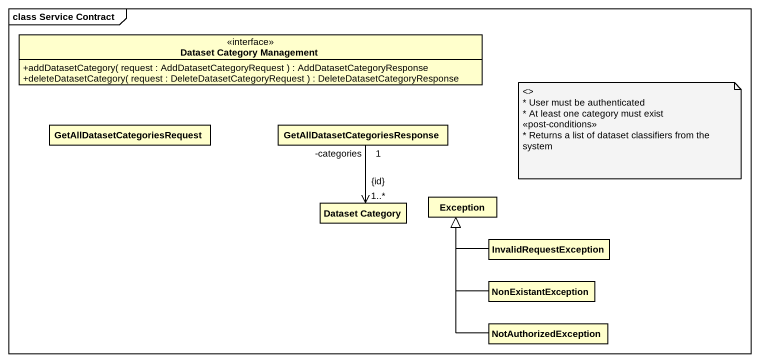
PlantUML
@startuml
mainframe class Service Contract
hide circle
hide empty members
skinparam classAttributeIconSize 0
interface "Dataset Category Management" as Dataset_Category_Management {
  +addDatasetCategory( request : AddDatasetCategoryRequest ) : AddDatasetCategoryResponse
  +deleteDatasetCategory( request : DeleteDatasetCategoryRequest ) : DeleteDatasetCategoryResponse
}
class "GetAllDatasetCategoriesRequest" as GetAllDatasetCategoriesReque
class "GetAllDatasetCategoriesResponse" as GetAllDatasetCategoriesRespo
class "Exception" as Exception_
class "Dataset Category" as Dataset_Category
class InvalidRequestException
class NonExistantException
class NotAuthorizedException
GetAllDatasetCategoriesRespo "1\n-categories" --> "1..*\n{id}" Dataset_Category
InvalidRequestException -left-|> Exception_
NonExistantException -up-|> Exception_
NotAuthorizedException -up-|> Exception_
note as N1
  <>
  * User must be authenticated
  * At least one category must exist
  <<post-conditions>>
  * Returns a list of dataset classifiers from the
  system
end note
@enduml
